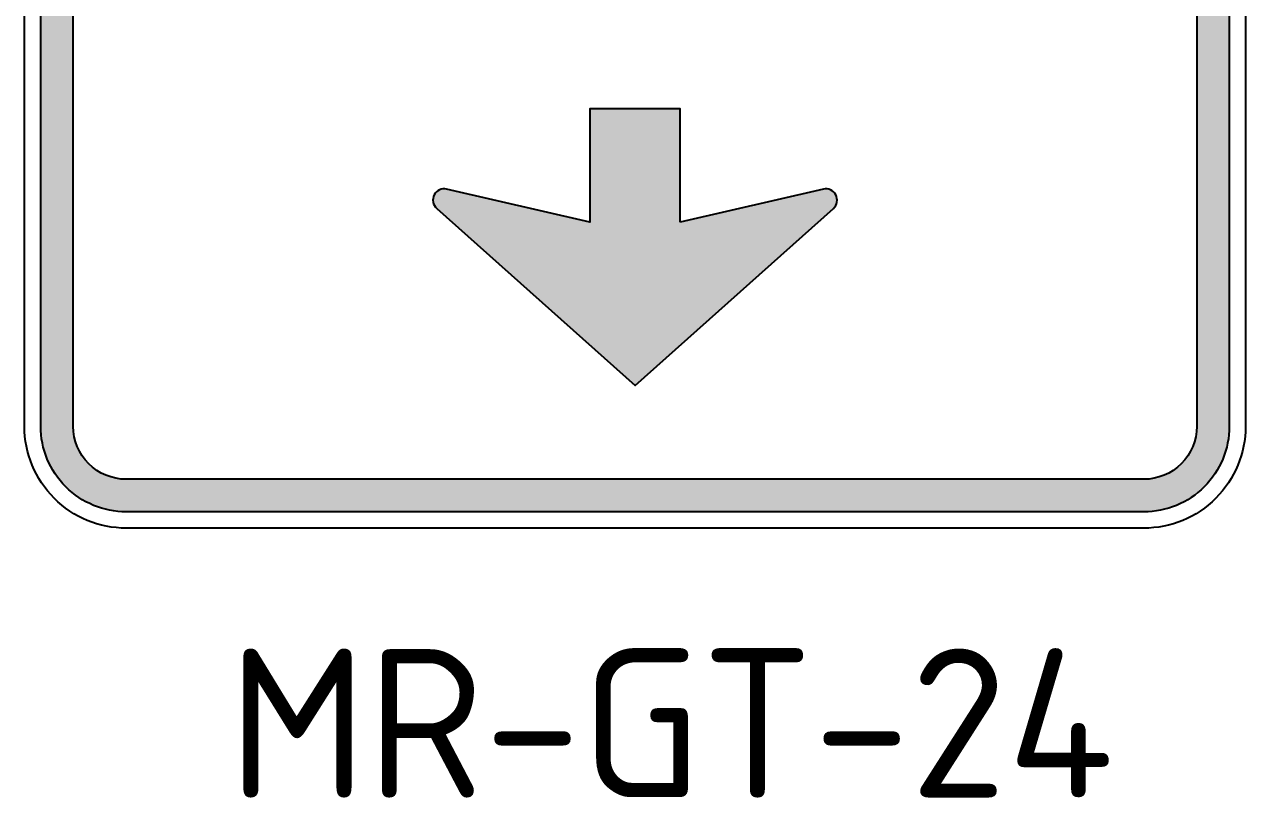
# Model space of a CAD drawing. Extents: x 35 to 301, y 93 to 265.
# Drawn here: x 181.3 to 301.3, y 92.9 to 168.9 of the extents above; entities that cross this region are included whole.
import ezdxf

# ---------------------------------------------------------------- set-up
doc = ezdxf.new("R2010")
doc.units = 0
for name, color, linetype in [('L25', 1, 'CONTINUOUS'), ('L35', 3, 'CONTINUOUS'), ('T25', 1, 'CONTINUOUS')]:
    doc.layers.add(name, color=color, linetype=linetype)
doc.styles.add('ISO', font='iso3098b.shx')

msp = doc.modelspace()

# ---------------------------------------------------------------- hatches: boundary and pattern name
at = {"layer": 'L25'}
h = msp.add_hatch(color=256, dxfattribs=at)
edge = h.paths.add_edge_path(flags=16)
edge.add_line((186.06, 129.37), (186.06, 255.37))
edge.add_arc((191.26, 255.37), 5.2, 90, 180, ccw=False)
edge.add_line((191.26, 260.57), (291.26, 260.57))
edge.add_arc((291.26, 255.37), 5.2, 0, 90, ccw=False)
edge.add_line((296.46, 255.37), (296.46, 129.37))
edge.add_arc((291.26, 129.37), 5.2, -90, 0, ccw=False)
edge.add_line((291.26, 124.17), (191.26, 124.17))
edge.add_arc((191.26, 129.37), 5.2, 180, 270, ccw=False)
edge = h.paths.add_edge_path()
edge.add_line((182.86, 129.37), (182.86, 255.37))
edge.add_arc((191.26, 255.37), 8.4, 90, 180, ccw=False)
edge.add_line((191.26, 263.77), (291.26, 263.77))
edge.add_arc((291.26, 255.37), 8.4, 0, 90, ccw=False)
edge.add_line((299.66, 255.37), (299.66, 129.37))
edge.add_arc((291.26, 129.37), 8.4, -90, 0, ccw=False)
edge.add_line((291.26, 120.97), (191.26, 120.97))
edge.add_arc((191.26, 129.37), 8.4, 180, 270, ccw=False)
h = msp.add_hatch(color=256, dxfattribs=at)
edge = h.paths.add_edge_path()
edge.add_line((245.71, 149.42), (245.71, 160.57))
edge.add_line((245.71, 160.57), (236.81, 160.57))
edge.add_line((236.81, 160.57), (236.81, 149.42))
edge.add_line((236.81, 149.42), (222.75, 152.67))
edge.add_arc((222.5, 151.6), 1.1, 76.9893, 228.2247)
edge.add_line((221.77, 150.78), (241.26, 133.37))
edge.add_line((241.26, 133.37), (260.75, 150.78))
edge.add_arc((260.01, 151.6), 1.1, 311.7753, 463.0107)
edge.add_line((259.77, 152.67), (245.71, 149.42))

# ---------------------------------------------------------------- linework, layer by layer
for points in [[(182.86, 129.37), (182.86, 255.37, -0.414214), (191.26, 263.77), (291.26, 263.77, -0.414214), (299.66, 255.37), (299.66, 129.37, -0.414214), (291.26, 120.97), (191.26, 120.97, -0.414214)], [(186.06, 129.37), (186.06, 255.37, -0.414214), (191.26, 260.57), (291.26, 260.57, -0.414214), (296.46, 255.37), (296.46, 129.37, -0.414214), (291.26, 124.17), (191.26, 124.17, -0.414214)]]:
    msp.add_lwpolyline(points, format="xyb", close=True, dxfattribs=at)
msp.add_lwpolyline([(245.71, 149.42), (245.71, 160.57), (236.81, 160.57), (236.81, 149.42), (222.75, 152.67, 0.775927), (221.77, 150.78), (241.26, 133.37), (260.75, 150.78, 0.775927), (259.77, 152.67), (245.71, 149.42)], format="xyb", dxfattribs=at)
at = {"layer": 'L35'}
msp.add_lwpolyline([(181.26, 129.37), (181.26, 255.37, -0.414214), (191.26, 265.37), (291.26, 265.37, -0.414214), (301.26, 255.37), (301.26, 129.37, -0.414214), (291.26, 119.37), (191.26, 119.37, -0.414214)], format="xyb", close=True, dxfattribs=at)

# ---------------------------------------------------------------- texts
at = {"layer": 'T25', "color": 3, "style": 'ISO'}
msp.add_text('MR-GT-24', height=14.638, dxfattribs=at).set_placement((201.28, 92.9))

doc.saveas('drawing.dxf')
